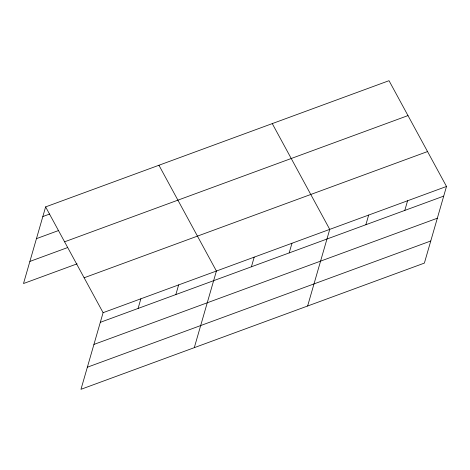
<?xml version="1.0" encoding="UTF-8"?>
<svg xmlns="http://www.w3.org/2000/svg" width="470" height="470" viewBox="0 0 470 470"><rect width="100%" height="100%" fill="white"/><g stroke="black" fill="none" stroke-linecap="round" stroke-linejoin="round"><path stroke-width="0.7" d="M45.619 206.9L103.094 312.679L80.975 389.313L424.381 263.1L446.5 186.461L389.025 80.687L45.619 206.9L23.5 283.539L77.074 263.846M138.086 308.443L140.871 298.797M175.856 294.561L178.641 284.914M194.298 347.665L216.417 271.031L158.942 165.252M251.409 266.796L254.194 257.143M289.185 252.907L291.97 243.26M307.621 306.011L329.74 229.378L272.265 123.598M365.877 224.719L368.662 215.072M404.793 210.413L407.578 200.766M42.835 216.553L49.703 214.026M36.454 238.654L58.433 230.576M64.584 241.809L407.989 115.591M29.88 261.432L67.656 247.549M84.13 277.776L427.536 151.557M103.094 312.679L446.5 186.461M100.31 322.326L443.715 196.113M93.93 344.434L437.335 218.215M87.355 367.211L430.761 240.993"/></g></svg>
